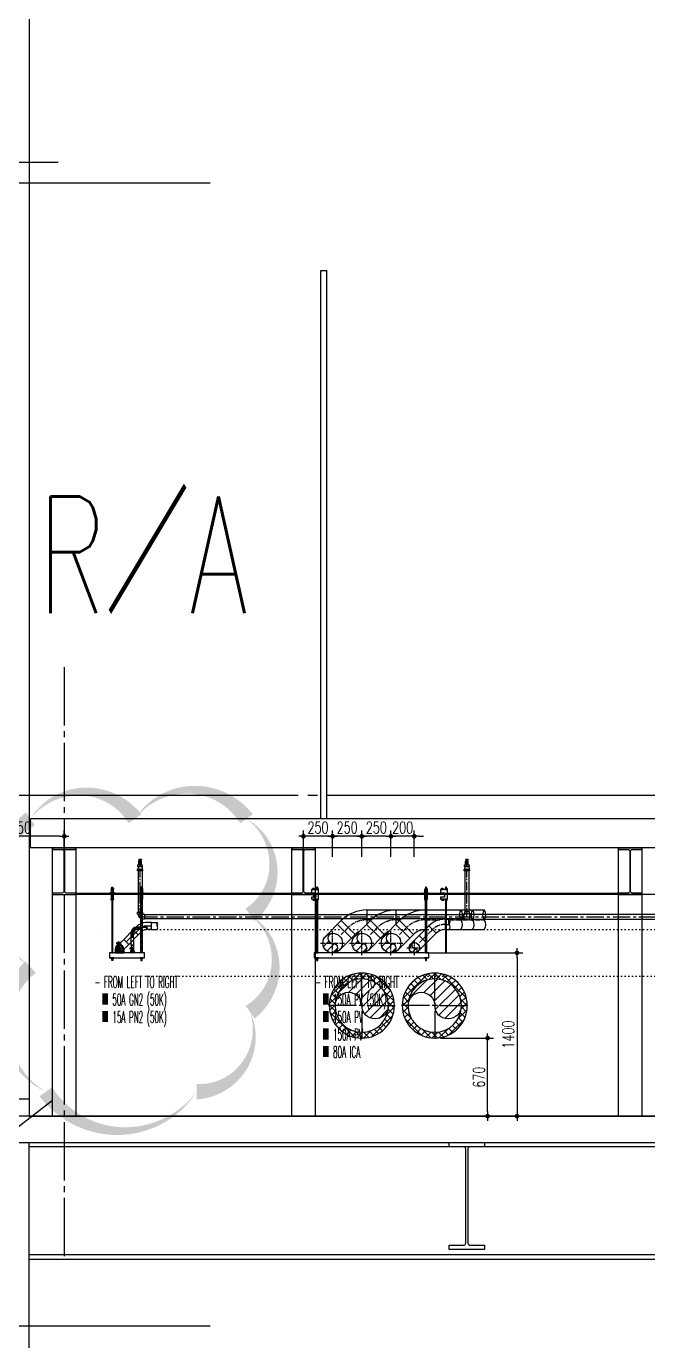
# Model space of a CAD drawing. Header units: millimetres. Extents: x -32710 to 654186, y -254124 to 420220.
# Drawn here: x 47625 to 52950, y 392025 to 403295 of the extents above; entities that cross this region are included whole.
import ezdxf
from ezdxf.enums import TextEntityAlignment as Align
from ezdxf.xclip import XClip

# ---------------------------------------------------------------- set-up
doc = ezdxf.new("R2010")
doc.units = ezdxf.units.MM
doc.header["$LTSCALE"] = 1000
for name, pattern in [('CENTER', [2, 1.25, -0.25, 0.25, -0.25]), ('CENTER2', [1.125, 0.75, -0.125, 0.125, -0.125]), ('DOT2', [3.175, 0, -3.175]), ('TPH12-SEC-@E$0$CENTERK0', [0.65, 0.5, -0.05, 0.05, -0.05]), ('TPH12-SEC-@E$0$CENTERK5', [6.916, 6.667, -0.083, 0.083, -0.083]), ('YFM1P-長$0$HIDDEN', [9.525, 6.35, -3.175])]:
    doc.linetypes.add(name, pattern=pattern)
for name, color, linetype in [('0-LEVEL LINE', 4, 'DOT2'), ('FS-EQ', 10, 'Continuous'), ('FS-LINE', 10, 'Continuous'), ('M-CWTR-12PIPE-R', 110, 'Continuous'), ('M-DIM', 1, 'Continuous'), ('M-PIPE', 3, 'Continuous'), ('M-TXT', 3, 'Continuous'), ('MPPIPE', 100, 'Continuous'), ('S-BEAM', 252, 'Continuous'), ('SM-SEC-Cm$0$SUPPORT', 2, 'Continuous'), ('SUPPORT', 2, 'Continuous'), ('TPC-PIPE', 32, 'Continuous'), ('TPC-SUPPORT', 2, 'Continuous'), ('TPC-TXT', 32, 'Continuous'), ('TPH12-SEC-@E$0$H-SIN', 252, 'TPH12-SEC-@E$0$CENTERK5'), ('TPH12-SEC-@E$0$KABE1', 252, 'Continuous'), ('TPH12-SEC-@E$0$PT', 252, 'Continuous'), ('TPH12-SEC-@E$0$SIAGE1', 252, 'Continuous'), ('TPH12-SEC-@E$0$STEEL2', 252, 'Continuous'), ('TPH12-SEC-@E$0$STEEL3', 252, 'Continuous'), ('TPH12-SEC-@E$0$TEXT2', 252, 'Continuous'), ('YFM1P-長$0$M-FOUN', 252, 'Continuous')]:
    doc.layers.add(name, color=color, linetype=linetype)
doc.layers.add('TPH12-SEC-@E$0$HOJO1', color=252, linetype='Continuous', plot=False)
doc.styles.add('aa-txt', font='simplex.shx', dxfattribs={"width": 0.7, "bigfont": 'chineset.shx'})
doc.styles.add('ROMAND', font='romand')
doc.styles.get("Standard").update_dxf_attribs({"font": 'txt.shx', "bigfont": 'chineset.shx'})
doc.styles.add('TPH12-SEC-@E$0$TEXT', font='romans.shx', dxfattribs={"width": 0.85, "bigfont": 'BIGFONT.shx'})
doc.dimstyles.new('50-DIM', dxfattribs={"dimscale": 50, "dimtxt": 2, "dimasz": 0.8, "dimexe": 1, "dimexo": 1, "dimgap": 0.5, "dimtad": 1, "dimdec": 0, "dimdsep": 46, "dimtxsty": 'aa-txt', "dimblk": 'DOT', "dimcen": 5, "dimclrd": 256, "dimclre": 256, "dimclrt": 256, "dimadec": 0, "dimazin": 0, "dimtfac": 1, "dimtdec": 0, "dimtix": 1, "dimtmove": 2, "dimatfit": 3, "dimldrblk": 'DOT', "dimfxl": 1, "dimtolj": 1, "dimtzin": 0, "dimarcsym": 0})

# ---------------------------------------------------------------- blocks, each defined once
blk = doc.blocks.new('TPH12-SEC-@E')
at = {"layer": 'TPH12-SEC-@E$0$H-SIN'}
for p, q in [((49200, 401950), (18729.6, 401950)), ((298929.6, 396700), (18729.6, 396700)), ((274800, 393950), (45200, 393950)), ((49200, 392150), (18729.6, 392150))]:
    blk.add_line(p, q, dxfattribs=at)
at = {"layer": 'TPH12-SEC-@E$0$HOJO1'}
blk.add_line((46307, 402130), (47896.7, 402130), dxfattribs=at)
at = {"layer": 'TPH12-SEC-@E$0$KABE1'}
for p, q in [((47500, 394100), (47650, 394100)), ((47650, 394100), (47650, 393950)), ((47650, 393950), (272350, 393950)), ((47000, 393725), (273000, 393725))]:
    blk.add_line(p, q, dxfattribs=at)
at = {"layer": 'TPH12-SEC-@E$0$PT'}
for p, q in [((50150, 396500), (50150, 401200)), ((50150, 401200), (50200, 401200)), ((50200, 396500), (50200, 401200))]:
    blk.add_line(p, q, dxfattribs=at)
at = {"layer": 'TPH12-SEC-@E$0$SIAGE1'}
for p, q in [((47650, 406275), (47650, 394100)), ((47650, 385100), (47650, 393725))]:
    blk.add_line(p, q, dxfattribs=at)
at = {"layer": 'TPH12-SEC-@E$0$STEEL2'}
for points in [[(48050, 396250), (47850, 396250), (47850, 396237), (47933, 396237, -0.4142136), (47946, 396224), (47946, 395876, -0.4142136), (47933, 395863), (47850, 395863), (47850, 395850), (48050, 395850), (48050, 395863), (47967, 395863, -0.4142136), (47954, 395876), (47954, 396224, -0.4142136), (47967, 396237), (48050, 396237)], [(50100, 396250), (49900, 396250), (49900, 396237), (49983, 396237, -0.4142136), (49996, 396224), (49996, 395876, -0.4142136), (49983, 395863), (49900, 395863), (49900, 395850), (50100, 395850), (50100, 395863), (50017, 395863, -0.4142136), (50004, 395876), (50004, 396224, -0.4142136), (50017, 396237), (50100, 396237)], [(52900, 396250), (52700, 396250), (52700, 396237), (52783, 396237, -0.4142136), (52796, 396224), (52796, 395876, -0.4142136), (52783, 395863), (52700, 395863), (52700, 395850), (52900, 395850), (52900, 395863), (52817, 395863, -0.4142136), (52804, 395876), (52804, 396224, -0.4142136), (52817, 396237), (52900, 396237)], [(51248.5, 393725), (51551.5, 393725), (51551.5, 393688), (51427.5, 393688, 0.4142136), (51409.5, 393670), (51409.5, 392862, 0.4142136), (51427.5, 392844), (51551.5, 392844), (51551.5, 392807), (51248.5, 392807), (51248.5, 392844), (51372.5, 392844, 0.4142136), (51390.5, 392862), (51390.5, 393670, 0.4142136), (51372.5, 393688), (51248.5, 393688)]]:
    blk.add_lwpolyline(points, format="xyb", close=True, dxfattribs=at)
at = {"layer": 'TPH12-SEC-@E$0$STEEL3', "linetype": 'TPH12-SEC-@E$0$CENTERK0'}
blk.add_line((47950, 397800), (47950, 392700), dxfattribs=at)
at = {"layer": 'TPH12-SEC-@E$0$STEEL3'}
for p, q in [((47660, 396250), (47660, 396500)), ((153400, 396500), (47660, 396500)), ((156590, 396250), (47660, 396250)), ((55600, 395850), (48050, 395850))]:
    blk.add_line(p, q, dxfattribs=at)
at = {"layer": 'TPH12-SEC-@E$0$STEEL3', "linetype": 'Continuous'}
for p, q in [((47650, 393689), (55250, 393689)), ((55250, 392761), (47650, 392761)), ((47650, 392725), (55250, 392725))]:
    blk.add_line(p, q, dxfattribs=at)
at = {"layer": 'TPH12-SEC-@E$0$STEEL3'}
for points in [[(48050, 393950), (47850, 393950), (47850, 396250), (48050, 396250)], [(50100, 393950), (49900, 393950), (49900, 396250), (50100, 396250)], [(52900, 393950), (52700, 393950), (52700, 396250), (52900, 396250)]]:
    blk.add_lwpolyline(points, close=True, dxfattribs=at)
at = {"layer": 'TPH12-SEC-@E$0$TEXT2', "style": 'TPH12-SEC-@E$0$TEXT', "width": 0.65}
blk.add_text('R／A', height=1000, dxfattribs=at).set_placement((48621.9, 398763.2), align=Align.MIDDLE_CENTER)
blk = doc.blocks.new('Nut-M10')
for p, q in [((-9, 3), (-11, 2)), ((-11, 2), (-11, 1)), ((-10, 2), (10, 2)), ((-10, 0), (10, 0)), ((-9, 9), (-9, 3)), ((6, 10), (-6, 10)), ((-4, 9), (-4, 3)), ((4, 3), (4, 9)), ((9, 9), (9, 3)), ((9, 3), (11, 2)), ((11, 2), (11, 1))]:
    blk.add_line(p, q)
for centre, radius, start, end in [((-10, 2), 0.5, 90, 180), ((-10, 1), 0.5, 180, 270), ((-6, 7), 3.33, 49.441, 130.559), ((-6, 5), 3.33, 229.441, 310.559), ((0, -2), 12.1, 69.065, 110.935), ((0, 14), 12.1, 249.065, 290.935), ((6, 7), 3.33, 49.441, 130.559), ((6, 5), 3.33, 229.441, 310.559), ((10, 2), 0.5, 0, 90), ((10, 1), 0.5, 270, 0)]:
    blk.add_arc(centre, radius, start, end)
blk = doc.blocks.new('Nut-M8')
for p, q in [((-9, 2), (9, 2)), ((-8, 2), (-9, 2)), ((-9, 1), (-9, 0)), ((-9, 0), (9, 0)), ((-8, 7), (-8, 2)), ((6, 8), (-6, 8)), ((-4, 7), (-4, 2)), ((4, 2), (4, 7)), ((8, 7), (8, 2)), ((8, 2), (9, 2)), ((9, 1), (9, 0))]:
    blk.add_line(p, q)
for centre, radius, start, end in [((-9, 1), 0.4, 90, 180), ((-9, 0), 0.4, 180, 270), ((-6, 5), 3.03, 51.7868, 128.2132), ((-6, 5), 3.03, 231.7868, 308.2132), ((0, -3), 11.2, 70.3471, 109.6529), ((0, 13), 11.2, 250.3471, 289.6529), ((6, 5), 3.03, 51.7868, 128.2132), ((6, 5), 3.03, 231.7868, 308.2132), ((9, 1), 0.4, 0, 90), ((9, 0), 0.4, 270, 0)]:
    blk.add_arc(centre, radius, start, end)
blk = doc.blocks.new('HG-S-r')
blk.add_lwpolyline([(-0.5, 0.3), (0, 0.3), (0, -3.5), (-3.5, -3.5), (-3.5, -5.3), (2.5, -5.3), (2.5, 3), (-3.5, 3), (-3.5, 0.3), (-0.5, 0.3), (-0.5, 0), (-3.5, 0), (-3.5, 0.3)])
blk.add_lwpolyline([(0.9, 5), (0.8, 4.9), (0.8, 4), (1.7, 4), (1.7, 4.9), (1.6, 5)], close=True)
at = {"xscale": 0.1, "yscale": 0.1, "zscale": 0.1}
for name, p in [('Nut-M8', (-2.1, 3)), ('Nut-M10', (1.3, 3))]:
    blk.add_blockref(name, p, dxfattribs=at)
at = {"xscale": 0.1, "yscale": 0.1, "zscale": 0.1, "rotation": 180}
for name, p in [('Nut-M8', (-1.5, -5.3)), ('Nut-M10', (1.3, -5.3))]:
    blk.add_blockref(name, p, dxfattribs=at)
blk = doc.blocks.new('DOT')
at = {"color": 0}
blk.add_line((-1, 0), (1, 0), dxfattribs=at)
at = {"color": 3, "const_width": 0.5}
blk.add_lwpolyline([(-0.25, 0, 1), (0.25, 0, 1)], format="xyb", close=True, dxfattribs=at)
blk = doc.blocks.new('*D61')
at = {"layer": 'DEFPOINTS', "color": 0, "transparency": 16777216}
for p in [(51000, 395350), (51000, 393950), (51830, 393950)]:
    blk.add_point(p, dxfattribs=at)
at = {"layer": 'M-DIM', "lineweight": -2, "transparency": 16777216}
for p, q in [((51050, 395350), (51880, 395350)), ((51830, 395310), (51830, 393990)), ((51050, 393950), (51880, 393950))]:
    blk.add_line(p, q, dxfattribs=at)
at = {"layer": 'M-DIM', "lineweight": -2, "transparency": 16777216, "xscale": 40, "yscale": 40, "zscale": 40}
for p, rotation in [((51830, 395350), 90), ((51830, 393950), 270)]:
    blk.add_blockref('DOT', p, dxfattribs=dict(at, rotation=rotation))
at = {"layer": 'M-DIM', "transparency": 16777216, "insert": (51755, 394650), "char_height": 100, "attachment_point": 5, "rotation": 90, "style": 'aa-txt'}
blk.add_mtext('\\A1;1400', dxfattribs=at)
blk = doc.blocks.new('_Dot')
at = {"color": 0, "linetype": 'ByBlock', "lineweight": -2}
blk.add_line((-0.5, 0), (-1, 0), dxfattribs=at)
at = {"color": 0, "linetype": 'ByBlock', "const_width": 0.5}
blk.add_lwpolyline([(-0.25, 0, 1), (0.25, 0, 1)], format="xyb", close=True, dxfattribs=at)
blk = doc.blocks.new('*D62')
at = {"layer": 'DEFPOINTS', "color": 0, "transparency": 16777216}
for p in [(50250, 396350), (50250, 396125), (50500, 396125)]:
    blk.add_point(p, dxfattribs=at)
at = {"layer": 'M-DIM', "lineweight": -2, "transparency": 16777216}
for p, q in [((50250, 396175), (50250, 396400)), ((50500, 396175), (50500, 396400)), ((50460, 396350), (50290, 396350))]:
    blk.add_line(p, q, dxfattribs=at)
at = {"layer": 'M-DIM', "lineweight": -2, "transparency": 16777216, "xscale": 40, "yscale": 40, "zscale": 40, "rotation": 180}
blk.add_blockref('DOT', (50250, 396350), dxfattribs=at)
at = {"layer": 'M-DIM', "lineweight": -2, "transparency": 16777216, "xscale": 40, "yscale": 40, "zscale": 40}
blk.add_blockref('DOT', (50500, 396350), dxfattribs=at)
at = {"layer": 'M-DIM', "transparency": 16777216, "insert": (50375, 396425), "char_height": 100, "attachment_point": 5, "style": 'aa-txt'}
blk.add_mtext('\\A1;250', dxfattribs=at)
blk = doc.blocks.new('*D63')
at = {"layer": 'DEFPOINTS', "color": 0, "transparency": 16777216}
for p in [(50000, 396350), (50000, 396125), (50250, 396125)]:
    blk.add_point(p, dxfattribs=at)
at = {"layer": 'M-DIM', "lineweight": -2, "transparency": 16777216}
for p, q in [((50000, 396175), (50000, 396400)), ((50250, 396175), (50250, 396400)), ((50210, 396350), (50040, 396350))]:
    blk.add_line(p, q, dxfattribs=at)
at = {"layer": 'M-DIM', "lineweight": -2, "transparency": 16777216, "xscale": 40, "yscale": 40, "zscale": 40, "rotation": 180}
blk.add_blockref('DOT', (50000, 396350), dxfattribs=at)
at = {"layer": 'M-DIM', "lineweight": -2, "transparency": 16777216, "xscale": 40, "yscale": 40, "zscale": 40}
blk.add_blockref('DOT', (50250, 396350), dxfattribs=at)
at = {"layer": 'M-DIM', "transparency": 16777216, "insert": (50125, 396425), "char_height": 100, "attachment_point": 5, "style": 'aa-txt'}
blk.add_mtext('\\A1;250', dxfattribs=at)
blk = doc.blocks.new('*D64')
at = {"layer": 'DEFPOINTS', "color": 0, "transparency": 16777216}
for p in [(50750, 396350), (50750, 396125), (50950, 396125)]:
    blk.add_point(p, dxfattribs=at)
at = {"layer": 'M-DIM', "lineweight": -2, "transparency": 16777216}
for p, q in [((50750, 396175), (50750, 396400)), ((50950, 396175), (50950, 396400)), ((50710, 396350), (50670, 396350)), ((50950, 396350), (50750, 396350)), ((50990, 396350), (51030, 396350))]:
    blk.add_line(p, q, dxfattribs=at)
at = {"layer": 'M-DIM', "lineweight": -2, "transparency": 16777216, "xscale": 40, "yscale": 40, "zscale": 40}
blk.add_blockref('DOT', (50750, 396350), dxfattribs=at)
at = {"layer": 'M-DIM', "lineweight": -2, "transparency": 16777216, "xscale": 40, "yscale": 40, "zscale": 40, "rotation": 180}
blk.add_blockref('DOT', (50950, 396350), dxfattribs=at)
at = {"layer": 'M-DIM', "transparency": 16777216, "insert": (50850, 396425), "char_height": 100, "attachment_point": 5, "style": 'aa-txt'}
blk.add_mtext('\\A1;200', dxfattribs=at)
blk = doc.blocks.new('*D65')
at = {"layer": 'DEFPOINTS', "color": 0, "transparency": 16777216}
for p in [(50500, 396350), (50500, 396125), (50750, 396125)]:
    blk.add_point(p, dxfattribs=at)
at = {"layer": 'M-DIM', "lineweight": -2, "transparency": 16777216}
for p, q in [((50500, 396175), (50500, 396400)), ((50750, 396175), (50750, 396400)), ((50710, 396350), (50540, 396350))]:
    blk.add_line(p, q, dxfattribs=at)
at = {"layer": 'M-DIM', "lineweight": -2, "transparency": 16777216, "xscale": 40, "yscale": 40, "zscale": 40, "rotation": 180}
blk.add_blockref('DOT', (50500, 396350), dxfattribs=at)
at = {"layer": 'M-DIM', "lineweight": -2, "transparency": 16777216, "xscale": 40, "yscale": 40, "zscale": 40}
blk.add_blockref('DOT', (50750, 396350), dxfattribs=at)
at = {"layer": 'M-DIM', "transparency": 16777216, "insert": (50625, 396425), "char_height": 100, "attachment_point": 5, "style": 'aa-txt'}
blk.add_mtext('\\A1;250', dxfattribs=at)
blk = doc.blocks.new('*D66')
at = {"layer": 'DEFPOINTS', "color": 0, "transparency": 16777216}
for p in [(47200, 396350), (47200, 396125), (47950, 396125)]:
    blk.add_point(p, dxfattribs=at)
at = {"layer": 'M-DIM', "lineweight": -2, "transparency": 16777216}
for p, q in [((47200, 396175), (47200, 396400)), ((47950, 396175), (47950, 396400)), ((47910, 396350), (47240, 396350))]:
    blk.add_line(p, q, dxfattribs=at)
at = {"layer": 'M-DIM', "lineweight": -2, "transparency": 16777216, "xscale": 40, "yscale": 40, "zscale": 40, "rotation": 180}
blk.add_blockref('DOT', (47200, 396350), dxfattribs=at)
at = {"layer": 'M-DIM', "lineweight": -2, "transparency": 16777216, "xscale": 40, "yscale": 40, "zscale": 40}
blk.add_blockref('DOT', (47950, 396350), dxfattribs=at)
at = {"layer": 'M-DIM', "transparency": 16777216, "insert": (47575, 396425), "char_height": 100, "attachment_point": 5, "style": 'aa-txt'}
blk.add_mtext('\\A1;750', dxfattribs=at)
blk = doc.blocks.new('hg-f')
for points in [[(-1.1, 0), (-2.2, 0), (-2.2, 0.3), (-1.1, 0.3), (-1.1, 3), (1, 3), (1, 0.3), (2.2, 0.3), (2.2, 0), (1, 0), (1, -5.3), (-1.1, -5.3)], [(-0.8, 2.7), (0.8, 2.7), (0.8, -5), (-0.8, -5)], [(-0.4, 5), (-0.5, 4.9), (-0.5, 4), (0.5, 4), (0.5, 4.9), (0.4, 5)], [(-0.5, -5), (0.5, -5), (0.5, 2.7), (-0.5, 2.7)]]:
    blk.add_lwpolyline(points, close=True)
at = {"xscale": 0.1, "yscale": 0.1, "zscale": 0.1}
blk.add_blockref('Nut-M10', (0, 3), dxfattribs=at)
at = {"xscale": 0.1, "yscale": 0.1, "zscale": 0.1, "rotation": 180}
blk.add_blockref('Nut-M10', (0, -5.3), dxfattribs=at)
blk = doc.blocks.new('SP-H-1')
at = {"layer": 'FS-EQ'}
for p, q in [((-1.9, 5.1), (1.9, 5.1)), ((-1.2, 9.7), (-1.2, 9.6)), ((-1.2, 9.7), (-1.1, 9.7)), ((-1.2, 9.6), (-1.1, 9.6)), ((-1.2, 8.3), (-0.4, 9.3)), ((-1.2, 5.5), (-1.2, 8.3)), ((-1, 6.2), (-1.2, 8.3)), ((-1.2, 5.5), (1.2, 5.5)), ((-1.1, 9.7), (-1.1, 9.6)), ((-1.1, 9.6), (-1.1, 9.6)), ((-1, 9.6), (-0.8, 9.6)), ((-1, 9.6), (-1, 9.5)), ((-1, 9.5), (-0.8, 9.5)), ((-1, 6.2), (1, 6.2)), ((-0.9, 8.1), (-0.9, 6.2)), ((-0.8, 9.7), (0.8, 9.7)), ((-0.8, 9.6), (-0.8, 9.5)), ((-0.3, 8.6), (-0.8, 7.9)), ((-0.6, 9.6), (-0.3, 9.6)), ((-0.6, 9.6), (-0.6, 9.5)), ((-0.6, 9.5), (-0.3, 9.5)), ((-0.6, 5.5), (-0.6, 6.4)), ((-0.6, 6.4), (0.6, 6.4)), ((-0.3, 9.6), (-0.3, 9.5)), ((-0.3, 8.6), (0.3, 8.6)), ((-0.3, 8.6), (0.3, 8.6)), ((-0.2, 8.2), (-0.2, 6.4)), ((-0.1, 9.6), (-0.1, 9.7)), ((-0.1, 9.6), (0.1, 9.6)), ((-0.1, 9.6), (-0.1, 9.5)), ((-0.1, 9.5), (0.1, 9.5)), ((0.1, 9.6), (0.1, 9.7)), ((0.1, 9.6), (0.1, 9.5)), ((0.3, 9.6), (0.3, 9.5)), ((0.6, 9.6), (0.3, 9.6)), ((0.6, 9.5), (0.3, 9.5)), ((0.3, 8.6), (0.8, 7.9)), ((0.3, 8.2), (0.3, 6.4)), ((1.2, 8.3), (0.4, 9.3)), ((0.6, 9.6), (0.6, 9.5)), ((0.6, 5.5), (0.6, 6.4)), ((1, 9.6), (0.8, 9.6)), ((0.8, 9.6), (0.8, 9.5)), ((1, 9.5), (0.8, 9.5)), ((0.9, 8.1), (0.9, 6.2)), ((1, 9.6), (1, 9.5)), ((1, 6.2), (1.2, 8.3)), ((1.1, 9.7), (1.1, 9.6)), ((1.2, 9.7), (1.1, 9.7)), ((1.1, 9.6), (1.1, 9.6)), ((1.2, 9.6), (1.1, 9.6)), ((1.2, 9.7), (1.2, 9.6)), ((1.2, 9.6), (1.2, 9.6)), ((1.2, 5.5), (1.2, 8.3))]:
    blk.add_line(p, q, dxfattribs=at)
for centre, radius, start, end in [((-1.1, 8.3), 0.139, 157.0298, 197.1193), ((-0.9, 8.8), 0.955, 84.0829, 107.6622), ((-0.7, 9), 0.681, 107.7143, 125.0736), ((-0.9, 9.1), 0.592, 87.634, 110.8646), ((-0.8, 9.3), 0.433, 91.8537, 123.1257), ((-1.2, 5.3), 0.303, 326.9119, 50.7686), ((-0.8, 9.4), 0.347, 78.6251, 99.8563), ((-0.5, 7.6), 0.388, 136.5249, 182.9908), ((-0.5, 9.4), 0.315, 104.4487, 153.9759), ((-0.6, 9.5), 0.226, 88.1263, 139.7268), ((-0.5, 9.5), 0.204, 100.0382, 141.9173), ((-0.6, 8.9), 0.784, 84.9677, 92.2638), ((2.3, 9.4), 2.72, 178.7323, 199.1653), ((-0.2, 9.5), 0.161, 53.7998, 110.9693), ((-0.2, 9.6), 0.123, 53.4161, 115.819), ((-0.3, 9.6), 0.0861, 105.0543, 169.5675), ((-0.1, 9.5), 0.262, 131.7568, 170.5499), ((0, 8.4), 0.184, 139.0501, 221.9684), ((0, 8.1), 0.254, 10.4828, 169.5172), ((0.2, 9.5), 0.161, 69.0307, 126.2002), ((0.2, 9.6), 0.123, 64.181, 126.5839), ((0, 8.4), 0.184, 318.6569, 40.9499), ((0.3, 9.6), 0.0861, 10.4325, 74.9457), ((0.1, 9.5), 0.262, 9.4501, 48.2432), ((-2.3, 9.4), 2.72, 340.8347, 1.2677), ((0.6, 8.9), 0.784, 87.7362, 95.0323), ((0.5, 9.5), 0.204, 38.0827, 79.9618), ((0.6, 9.5), 0.226, 40.2732, 91.8737), ((0.5, 9.4), 0.315, 26.0241, 75.5513), ((0.8, 9.3), 0.433, 56.8743, 88.1463), ((0.8, 9.4), 0.347, 80.1437, 101.3749), ((0.9, 8.8), 0.955, 72.3378, 95.9171), ((0.5, 7.6), 0.388, 357.0092, 43.4751), ((0.9, 9.1), 0.592, 69.1354, 92.366), ((0.7, 9), 0.681, 54.9264, 72.2857), ((1.3, 5.3), 0.371, 138.0713, 204.2482), ((1.1, 8.3), 0.139, 342.8807, 22.9702)]:
    blk.add_arc(centre, radius, start, end, dxfattribs=at)
at = {"layer": 'FS-LINE'}
for p, q in [((-2.2, 1.2), (-1.9, 1.5)), ((-2.2, 0), (-2.2, 1.2)), ((2.2, 0), (-2.2, 0)), ((-1.9, 3.8), (-1.9, 5.1)), ((-1.9, 5.1), (1.9, 5.1)), ((-1.9, 3.8), (-1.7, 3.6)), ((-1.7, 3.6), (-1.9, 1.5)), ((1.9, 3.8), (1.7, 3.6)), ((1.7, 3.6), (1.9, 1.5)), ((1.9, 5.1), (1.9, 3.8)), ((2.2, 1.2), (1.9, 1.5)), ((2.2, 1.2), (2.2, 0))]:
    blk.add_line(p, q, dxfattribs=at)
for points in [[(-1.9, 1.5), (1.9, 1.5)], [(1.7, 3.6), (-1.7, 3.6)]]:
    blk.add_lwpolyline(points, dxfattribs=at)
at = {"layer": 'FS-EQ', "style": 'ROMAND'}
blk.add_text('V27', height=0.35, rotation=180, dxfattribs=at).set_placement((0, 5.8), align=Align.MIDDLE)
blk = doc.blocks.new('FS-90-25A')
at = {"layer": 'FS-LINE'}
for points in [[(2.1, -1.6), (-2.2, -1.6), (-2.2, 0), (2.1, 0)], [(-2.2, -1.7), (-2.2, -6), (-3.8, -6), (-3.8, -1.7)]]:
    blk.add_lwpolyline(points, close=True, dxfattribs=at)
for radius in [0.54, 3.88]:
    blk.add_arc((-2.2, -1.6), radius, 270, 0, dxfattribs=at)
blk = doc.blocks.new('FS-Tee-32x25x25')
at = {"layer": 'FS-LINE'}
for p, q in [((-2.4, -2.1), (-2.2, -2.1)), ((-2.4, -6.3), (0, -6.3)), ((0, -6.3), (1.7, -5.9)), ((1.7, -1.6), (1.7, -2)), ((1.7, -5.9), (2.2, -5.9))]:
    blk.add_line(p, q, dxfattribs=at)
for points in [[(2.1, -1.6), (-2.2, -1.6), (-2.2, 0), (2.1, 0)], [(-2.4, -1.7), (-2.4, -6.8), (-4, -6.8), (-4, -1.7)], [(3.8, -2.1), (3.8, -6.4), (2.2, -6.4), (2.2, -2.1)]]:
    blk.add_lwpolyline(points, close=True, dxfattribs=at)
for centre, radius, start, end in [((-2.2, -1.6), 0.532, 270, 0), ((2.2, -2), 0.54, 180, 270)]:
    blk.add_arc(centre, radius, start, end, dxfattribs=at)
blk = doc.blocks.new('YFM1P-長')
at = {"layer": 'YFM1P-長$0$M-FOUN', "color": 252, "linetype": 'YFM1P-長$0$HIDDEN', "ltscale": 0.1}
for p, q in [((270450, 402885), (47650, 402885)), ((270450, 402130), (47650, 402130))]:
    blk.add_line(p, q, dxfattribs=at)
at = {"layer": 'YFM1P-長$0$M-FOUN', "color": 1}
blk.add_line((270450, 401200), (47650, 401200), dxfattribs=at)
blk = doc.blocks.new('*D123')
at = {"layer": 'DEFPOINTS', "color": 0, "transparency": 16777216}
for p in [(51125, 394620), (51578, 394620), (51078, 393950)]:
    blk.add_point(p, dxfattribs=at)
at = {"layer": 'M-DIM', "lineweight": -2, "transparency": 16777216}
for p, q in [((51175, 394620), (51628, 394620)), ((51578, 393990), (51578, 394580)), ((51128, 393950), (51628, 393950))]:
    blk.add_line(p, q, dxfattribs=at)
at = {"layer": 'M-DIM', "lineweight": -2, "transparency": 16777216, "xscale": 40, "yscale": 40, "zscale": 40}
for p, rotation in [((51578, 394620), 90), ((51578, 393950), 270)]:
    blk.add_blockref('DOT', p, dxfattribs=dict(at, rotation=rotation))
at = {"layer": 'M-DIM', "transparency": 16777216, "insert": (51503, 394285), "char_height": 100, "attachment_point": 5, "rotation": 90, "style": 'aa-txt'}
blk.add_mtext('\\A1;670', dxfattribs=at)
blk = doc.blocks.new('*U125')
h = blk.add_hatch()
h.set_pattern_fill('ANSI37', color=1, scale=33.166667, style=0)
h.set_pattern_definition([(45, (0, 0), (-2.93155, 2.93155), []), (135, (0, 0), (-2.93155, -2.93155), [])])
edge = h.paths.add_edge_path()
edge.add_arc((0, 0), 27.9, 0, 360)
edge = h.paths.add_edge_path(flags=17)
edge.add_arc((0, 0), 22.9, 0, 360)
h = blk.add_hatch()
h.set_pattern_fill('ANSI31', color=1, scale=45.72, style=0)
h.set_pattern_definition([(45, (0, 0), (-4.0411, 4.0411), [])])
h.paths.add_polyline_path([(0, 22.9, 0.414214), (-22.9, 0, 0.414214), (0, -22.9, 1), (0, 0, -1)])
at = {"color": 1}
for p, q in [((0, 16.6), (0, 28.5)), ((0, 4.6), (0, 25.1)), ((-16.6, 0), (-28.5, 0)), ((-4.6, 0), (-25.1, 0)), ((-2.3, 0), (2.3, 0)), ((0, -2.3), (0, 2.3)), ((4.6, 0), (25.1, 0)), ((0, -4.6), (0, -25.1)), ((16.6, 0), (28.5, 0)), ((0, -16.6), (0, -28.5))]:
    blk.add_line(p, q, dxfattribs=at)
for radius in [27.9, 22.9]:
    blk.add_circle((0, 0), radius)
for centre, start, end in [((0, 11.4), 90, 270), ((0, -11.4), 270, 90)]:
    blk.add_arc(centre, 11.4, start, end, dxfattribs=at)
at = {"style": 'aa-txt', "width": 0.8, "flags": 1}
blk.add_attdef('高度(cm)', (0, 0.1), '', height=0.2, dxfattribs=at)
blk = doc.blocks.new('P-Clamp-50A')
at = {"color": 1, "linetype": 'CENTER'}
for p, q in [((-40, 35), (40, 35)), ((7, 83), (-25, 83)), ((0, 0), (0, 96))]:
    blk.add_line(p, q, dxfattribs=at)
at = {"color": 0, "linetype": 'ByBlock'}
for p, q in [((-36, 35), (-36, 0)), ((-36, 0), (36, 0)), ((-35, 35), (-35, 0)), ((-28, 0), (-28, 4)), ((-25, 87), (-25, 79)), ((-14, 87), (-25, 87)), ((-14, 79), (-25, 79)), ((-13, 0), (-21, 7)), ((-14, 89), (-14, 77)), ((-8, 90), (-13, 90)), ((-8, 87), (-13, 87)), ((-8, 79), (-13, 79)), ((-13, 75), (-8, 75)), ((-7, 71), (-7, 96)), ((-6, 96), (-7, 96)), ((-7, 77), (-7, 89)), ((-6, 70), (-6, 96)), ((6, 87), (-6, 87)), ((6, 79), (-6, 79)), ((6, 70), (6, 96)), ((6, 96), (7, 96)), ((7, 71), (7, 96)), ((12, 0), (21, 7)), ((28, 0), (28, 4)), ((35, 35), (35, 0)), ((36, 35), (36, 0))]:
    blk.add_line(p, q, dxfattribs=at)
for radius in [30.2, 28.6]:
    blk.add_circle((0, 35), radius, dxfattribs=at)
for centre, radius, start, end in [((0, 35), 36.4, 101.3926, 180), ((0, 35), 35.2, 99.8002, 180), ((-24, 4), 4, 50.95, 180), ((-11, 89), 2.6, 133.818, 226.182), ((-4, 83), 9.2, 155.9322, 204.0678), ((-11, 77), 2.6, 133.818, 226.182), ((0, 50), 14.3, 90, 270), ((-8, 67), 2.51, 279.2496, 105.0462), ((-10, 89), 2.6, 313.818, 46.182), ((-16, 83), 9.2, 335.9322, 24.0678), ((-10, 77), 2.6, 313.818, 46.182), ((0, 21), 14.3, 270, 90), ((0, 35), 35.2, 0, 80.1998), ((9, 67), 2.51, 74.9538, 260.7504), ((7, 83), 7.51, 270, 90), ((0, 35), 36.4, 0, 78.6074), ((24, 4), 4, 0, 129.05)]:
    blk.add_arc(centre, radius, start, end, dxfattribs=at)
at = {"color": 2, "linetype": 'ByBlock', "width": 0.75}
blk.add_text('50A', height=15, rotation=90, dxfattribs=at).set_placement((-10, 26), align=Align.MIDDLE)
blk = doc.blocks.new('TEE SEC 50A')
at = {"color": 0}
for p, q in [((-3.9, 0), (3.9, 0)), ((-3, 8.3), (-3, 0)), ((3, 8.3), (-3, 8.3)), ((0, 3.9), (0, -3.9)), ((3, 8.3), (3, 0))]:
    blk.add_line(p, q, dxfattribs=at)
blk.add_circle((0, 0), 3.02, dxfattribs=at)
for centre, start, end in [((0, -1.5), 90, 270), ((0, 1.5), 270, 90)]:
    blk.add_arc(centre, 1.51, start, end, dxfattribs=at)
blk.add_text('Tee50A', height=0.336, dxfattribs=at).set_placement((-0.8, -0.5))
blk = doc.blocks.new('P-Clamp-15A')
at = {"color": 0, "linetype": 'ByBlock'}
for p, q in [((-10, 41), (-20, 41)), ((-20, 41), (-20, 35)), ((-10, 35), (-20, 35)), ((-16, 14), (-16, 0)), ((-14, 14), (-14, 0)), ((-6, 44), (-10, 44)), ((-10, 43), (-10, 34)), ((-10, 41), (-6, 41)), ((-10, 35), (-6, 35)), ((-10, 33), (-6, 33)), ((-8, 1), (-8, 0)), ((-5, 0), (-7, 2)), ((-6, 51), (-6, 29)), ((-4, 51), (-6, 51)), ((-4, 51), (-4, 28)), ((-4, 41), (4, 41)), ((-4, 35), (4, 35)), ((4, 51), (4, 28)), ((5, 51), (5, 29)), ((4, 51), (5, 51)), ((5, 0), (7, 2)), ((8, 1), (8, 0)), ((14, 14), (14, 0)), ((16, 14), (16, 0)), ((16, 0), (-16, 0))]:
    blk.add_line(p, q, dxfattribs=at)
at = {"color": 1, "linetype": 'ByBlock'}
for p, q in [((-20, 38), (13, 38)), ((-16, 14), (16, 14)), ((0, 51), (0, 0))]:
    blk.add_line(p, q, dxfattribs=at)
at = {"color": 0, "linetype": 'ByBlock'}
for radius in [10.8, 9.2]:
    blk.add_circle((0, 14), radius, dxfattribs=at)
for centre, radius, start, end in [((0, 14), 15.5, 110.7836, 180), ((0, 14), 14.5, 108.08, 180), ((-5, 38), 5.61, 149.0209, 210.9791), ((-9, 34), 1.7, 122.0046, 237.9954), ((-9, 43), 1.7, 122.0046, 237.9954), ((-7, 1), 1, 45, 180), ((-6, 25), 1.83, 299.9346, 119.9352), ((-7, 43), 1.7, 302.0046, 57.9954), ((-11, 38), 5.61, 329.0209, 30.9791), ((-7, 34), 1.7, 302.0046, 57.9954), ((0, 19), 4.6, 90, 270), ((0, 10), 4.6, 270, 90), ((0, 14), 14.5, 360, 71.92), ((6, 25), 1.83, 60.0648, 240.0654), ((5, 38), 5.77, 270, 90), ((0, 14), 15.5, 360, 69.2164), ((7, 1), 1, 0, 135)]:
    blk.add_arc(centre, radius, start, end, dxfattribs=at)
at = {"color": 2, "linetype": 'ByBlock', "width": 0.75}
blk.add_text('15A', height=8, rotation=90, dxfattribs=at).set_placement((-4, 14), align=Align.MIDDLE)
blk = doc.blocks.new('Elbow-15A')
at = {"color": 0}
for p, q in [((-1.085, 0), (-1.085, 3.69)), ((-1.085, 0), (1.085, 0)), ((0, 0), (0, 3.69)), ((1.085, 0), (1.085, 3.69)), ((7.5, 8.585), (3.81, 8.585)), ((7.5, 7.5), (3.81, 7.5)), ((7.5, 6.415), (3.81, 6.415)), ((7.5, 6.415), (7.5, 8.585))]:
    blk.add_line(p, q, dxfattribs=at)
for radius in [4.895, 3.81, 2.725]:
    blk.add_arc((3.81, 3.69), radius, 90, 180, dxfattribs=at)
blk = doc.blocks.new('TEE-15A-SIDE')
at = {"color": 0, "linetype": 'CENTER'}
for p, q in [((-1.4, 0), (1.4, 0)), ((0, 1.4), (0, -1.4))]:
    blk.add_line(p, q, dxfattribs=at)
at = {"color": 0}
for p, q in [((-1.1, 5.2), (1.1, 5.2)), ((-1.1, 5.2), (-1.1, 0)), ((1.1, 5.2), (1.1, 0))]:
    blk.add_line(p, q, dxfattribs=at)
blk.add_circle((0, 0), 1.08, dxfattribs=at)
for centre, start, end in [((0, -0.5), 90, 270), ((0, 0.5), 270, 90)]:
    blk.add_arc(centre, 0.542, start, end, dxfattribs=at)
blk.add_text('Tee15A', height=0.217, dxfattribs=at).set_placement((-0.5, -0.3))
blk = doc.blocks.new('ELBOW45-50A')
at = {"color": 0}
for p, q in [((3.4, 15.5), (0.1, 12.2)), ((5.5, 13.3), (2.2, 10)), ((7.7, 11.2), (3.4, 15.5)), ((-3, 0), (-3, 4.6)), ((-3, 0), (3, 0)), ((0, 0), (0, 4.6)), ((3, 0), (3, 4.6)), ((7.7, 11.2), (4.4, 7.9))]:
    blk.add_line(p, q, dxfattribs=at)
for radius in [10.6, 7.62, 4.6]:
    blk.add_arc((7.6, 4.6), radius, 135, 180, dxfattribs=at)

msp = doc.modelspace()

# ---------------------------------------------------------------- hatches: boundary and pattern name
at = {"layer": 'M-PIPE'}
h = msp.add_hatch(dxfattribs=at)
h.set_pattern_fill('ANSI31', color=1, scale=15, style=0)
h.set_pattern_definition([(45, (14406.396, 331348.196), (-33.67596, 33.67596), [])])
edge = h.paths.add_edge_path()
edge.add_arc((50950, 395394.45), 44.45, 90, 270)
edge.add_arc((50950, 395372.225), 22.225, 270, 450)
edge.add_arc((50950, 395416.675), 22.225, 90, 270, ccw=False)
at = {"layer": 'MPPIPE'}
h = msp.add_hatch(dxfattribs=at)
h.set_pattern_fill('ANSI31', color=1, scale=15, style=0)
h.set_pattern_definition([(45, (11916.25, 331353.395), (-33.67596, 33.67596), [])])
edge = h.paths.add_edge_path()
edge.add_arc((50250, 395434.1375), 84.1375, 90, 270)
edge.add_arc((50250, 395392.06875), 42.06875, 270, 450)
edge.add_arc((50250, 395476.20625), 42.06875, 90, 270, ccw=False)
h = msp.add_hatch(dxfattribs=at)
h.set_pattern_fill('ANSI31', color=1, scale=15, style=0)
h.set_pattern_definition([(45, (12166.25, 331353.395), (-33.67596, 33.67596), [])])
edge = h.paths.add_edge_path()
edge.add_arc((50500, 395434.1375), 84.1375, 90, 270)
edge.add_arc((50500, 395392.06875), 42.06875, 270, 450)
edge.add_arc((50500, 395476.20625), 42.06875, 90, 270, ccw=False)
h = msp.add_hatch(dxfattribs=at)
h.set_pattern_fill('ANSI31', color=1, scale=15, style=0)
h.set_pattern_definition([(45, (12416.25, 331353.395), (-33.67596, 33.67596), [])])
edge = h.paths.add_edge_path()
edge.add_arc((50750, 395434.1375), 84.1375, 90, 270)
edge.add_arc((50750, 395392.06875), 42.06875, 270, 450)
edge.add_arc((50750, 395476.20625), 42.06875, 90, 270, ccw=False)

# ---------------------------------------------------------------- linework, layer by layer
msp.add_line((50817.37593, 395049.225), (50816.35675, 395049.225))
at = {"color": 2}
msp.add_line((47850, 394085.67307), (21496.7237, 373614.82716), dxfattribs=at)
msp.add_lwpolyline([(47660, 396500, 0, 133.33333, -0.52056705), (48556.81692, 396500, 0, 133.33333, -0.52056705), (49511.92419, 396500, 0, 133.33333, -0.52056705), (49543.76048, 395676.728, 0, 133.33333, -0.52056705), (49543.76048, 394841.59916, 0, 133.33333, -0.52056705), (49085.13088, 394159.101, 0, 133.33333, -0.52056705), (47791.79714, 394159.101, 0, 133.33333, -0.52056705), (47660, 395228.71585, 0, 133.33333, -0.52056705)], format="xyseb", close=True, dxfattribs=at)
at = {"layer": '0-LEVEL LINE', "ltscale": 0.01}
for p, q in [((48647.39713, 395550), (133023.57085, 395550)), ((48647.39713, 395150), (132813.57085, 395150))]:
    msp.add_line(p, q, dxfattribs=at)
at = {"layer": 'FS-LINE', "color": 1, "linetype": 'CENTER2', "ltscale": 0.1}
for p, q in [((48600, 395660.1625), (48600, 396150)), ((51400, 395660.1625), (51400, 396150))]:
    msp.add_line(p, q, dxfattribs=at)
at = {"layer": 'FS-LINE'}
for p, q in [((48583.2995, 396053), (48583.2995, 395698.2625)), ((48616.7005, 396053), (48616.7005, 395698.2625)), ((51383.2995, 396053), (51383.2995, 395702.5625)), ((51416.7005, 396053), (51416.7005, 395702.5625)), ((51361.9, 395676.863), (48638.1, 395676.863)), ((51361.9, 395643.462), (48638.1, 395643.462)), ((51440.1, 395681.2445), (54159.9, 395681.2445)), ((51440.1, 395639.0805), (54159.9, 395639.0805))]:
    msp.add_line(p, q, dxfattribs=at)
at = {"layer": 'FS-LINE', "color": 1, "linetype": 'CENTER2', "ltscale": 0.2}
msp.add_line((48600, 395660.1625), (71884, 395660.1625), dxfattribs=at)
at = {"layer": 'M-PIPE'}
for p, q in [((50918.5691, 395425.8809), (51073.93218, 395581.24397)), ((50981.4309, 395363.0191), (51136.79397, 395518.38218)), ((51055.51801, 395437.10622), (50992.65622, 395499.96801))]:
    msp.add_line(p, q, dxfattribs=at)
at = {"layer": 'M-PIPE', "color": 1, "linetype": 'CENTER2', "ltscale": 0.05}
for p, q in [((51213.12615, 395594.45), (51250, 395594.45)), ((50995.57303, 395440.02303), (51105.36307, 395549.81307)), ((50885.55, 395394.45), (51014.45, 395394.45)), ((50950, 395458.9), (50950, 395330))]:
    msp.add_line(p, q, dxfattribs=at)
at = {"layer": 'M-PIPE'}
msp.add_lwpolyline([(50950, 395438.9, 1), (50950, 395394.45, -1), (50950, 395350, -1)], format="xyb", close=True, dxfattribs=at)
msp.add_circle((50950, 395394.45), 44.45, dxfattribs=at)
at = {"layer": 'MPPIPE'}
for p, q in [((50544.68922, 395718.275), (51550, 395718.275)), ((50544.68922, 395597.81511), (50544.68922, 395718.275)), ((50794.68922, 395597.81511), (50794.68922, 395718.275)), ((51044.68922, 395552.00101), (51044.68922, 395718.275)), ((50190.5058, 395493.6317), (50323.55041, 395626.67631)), ((50410.52208, 395475.67118), (50291.53368, 395594.65958)), ((50442.53881, 395507.68791), (50323.55041, 395626.67631)), ((50440.5058, 395493.6317), (50573.55041, 395626.67631)), ((50660.52208, 395475.67118), (50541.53368, 395594.65958)), ((50692.53881, 395507.68791), (50573.55041, 395626.67631)), ((50690.5058, 395493.6317), (50823.55041, 395626.67631)), ((50910.52208, 395475.67118), (50791.53368, 395594.65958)), ((50942.53881, 395507.68791), (50823.55041, 395626.67631)), ((51136.79397, 395518.38218), (51073.93218, 395581.24397)), ((51213.12615, 395638.9), (51250, 395638.9)), ((51213.12615, 395638.9), (51213.12615, 395550)), ((48267.10864, 395550), (48267.48282, 395550)), ((50309.4942, 395374.6433), (50442.53881, 395507.68791)), ((50559.4942, 395374.6433), (50692.53881, 395507.68791)), ((50809.4942, 395374.6433), (50942.53881, 395507.68791)), ((51105.17615, 395550), (51105.55032, 395550)), ((51213.12615, 395550), (51250, 395550)), ((51250, 395550), (51550, 395550))]:
    msp.add_line(p, q, dxfattribs=at)
at = {"layer": 'MPPIPE', "color": 1, "linetype": 'CENTER2', "ltscale": 0.05}
for p, q in [((50544.68922, 395634.1375), (50581.2723, 395634.1375)), ((50794.68922, 395634.1375), (50831.2723, 395634.1375)), ((51044.68922, 395634.1375), (51170.08762, 395634.1375)), ((51253.09725, 395634.1375), (51550, 395634.1375)), ((50250, 395330), (50250, 395538.275)), ((50383.04461, 395567.18211), (50323.63633, 395507.77383)), ((50500, 395330), (50500, 395538.275)), ((50633.04461, 395567.18211), (50573.63633, 395507.77383)), ((50750, 395330), (50750, 395538.275)), ((50883.04461, 395567.18211), (50823.63633, 395507.77383)), ((50145.8625, 395434.1375), (50354.1375, 395434.1375)), ((50395.8625, 395434.1375), (50604.1375, 395434.1375)), ((50645.8625, 395434.1375), (50854.1375, 395434.1375))]:
    msp.add_line(p, q, dxfattribs=at)
at = {"layer": 'MPPIPE'}
for points in [[(50250, 395350, -1), (50250, 395518.275, 1), (50250, 395434.1375, -1)], [(50500, 395350, -1), (50500, 395518.275, 1), (50500, 395434.1375, -1)], [(50750, 395350, -1), (50750, 395518.275, 1), (50750, 395434.1375, -1)]]:
    msp.add_lwpolyline(points, format="xyb", close=True, dxfattribs=at)
for centre in [(50250, 395434.1375), (50500, 395434.1375), (50750, 395434.1375)]:
    msp.add_circle(centre, 84.1375, dxfattribs=at)
for centre, radius, start, end in [((50544.68922, 395405.5375), 312.7375, 90, 135), ((50794.68922, 395405.5375), 312.7375, 90, 135), ((51044.68922, 395405.5375), 312.7375, 90, 135), ((51404.82506, 395676.20625), 69.10548, 142.5, 217.5), ((51295.17494, 395676.20625), 69.10548, 322.5, 37.5), ((51504.82506, 395676.20625), 69.10548, 142.5, 217.5), ((51395.17494, 395676.20625), 69.10548, 322.5, 37.5), ((51604.82506, 395676.20625), 69.10548, 142.5, 217.5), ((51495.17494, 395676.20625), 69.10548, 322.5, 37.5), ((51213.12615, 395442.05), 196.85, 90, 135), ((51278.96418, 395616.675), 36.50855, 142.5, 217.5), ((51221.03582, 395616.675), 36.50855, 322.5, 37.5), ((51221.03582, 395572.225), 36.50855, 322.500000002, 37.499999998), ((51295.17494, 395592.06875), 69.10548, 322.500000002, 37.499999998), ((51395.17494, 395592.06875), 69.10548, 322.500000002, 37.499999998), ((51495.17494, 395592.06875), 69.10548, 322.500000002, 37.499999998), ((50544.68922, 395405.5375), 144.4625, 115.245498875, 135), ((50794.68922, 395405.5375), 144.4625, 115.245498875, 135), ((51044.68922, 395405.5375), 144.4625, 90.799228999, 135), ((51213.12615, 395442.05), 107.95, 90, 135)]:
    msp.add_arc(centre, radius, start, end, dxfattribs=at)
at = {"layer": 'MPPIPE', "color": 1, "linetype": 'CENTER2', "ltscale": 0.05}
for centre, radius in [((50544.68922, 395405.5375), 228.6), ((50794.68922, 395405.5375), 228.6), ((51044.68922, 395405.5375), 228.6), ((51213.12615, 395442.05), 152.4)]:
    msp.add_arc(centre, radius, 90, 135, dxfattribs=at)
at = {"layer": 'S-BEAM'}
for p, q in [((48050, 395863), (49900, 395863)), ((50100, 395863), (52700, 395863))]:
    msp.add_line(p, q, dxfattribs=at)
at = {"layer": 'SM-SEC-Cm$0$SUPPORT'}
for points in [[(50112.7375, 395350), (50122.2625, 395350), (50122.2625, 395800), (50112.7375, 395800)], [(51045.2375, 395800), (51054.7625, 395800), (51054.7625, 395350), (51045.2375, 395350)], [(51217.12993, 395350), (51226.65493, 395350), (51226.65493, 395800), (51217.12993, 395800)]]:
    msp.add_lwpolyline(points, close=True, dxfattribs=at)
at = {"layer": 'SUPPORT', "linetype": 'CENTER2', "ltscale": 0.05}
for p, q in [((50117.5, 395350), (50117.5, 395800)), ((51050, 395800), (51050, 395350)), ((51221.89243, 395350), (51221.89243, 395800))]:
    msp.add_line(p, q, dxfattribs=at)
at = {"layer": 'SUPPORT'}
for p, q in [((50113.5, 395306.725), (50113.5, 395298.725)), ((50121.5, 395298.725), (50121.5, 395306.725)), ((51046, 395306.725), (51046, 395298.725)), ((51054, 395298.725), (51054, 395306.725))]:
    msp.add_line(p, q, dxfattribs=at)
for points in [[(50086.53025, 395850), (50085.53025, 395849), (50085.53025, 395828), (50093.46975, 395828), (50093.46975, 395849), (50092.46975, 395850)], [(51075, 395350), (50092.5, 395350), (50092.5, 395308.725), (51075, 395308.725)], [(50129.5, 395308.725), (50129.5, 395306.725), (50105.5, 395306.725), (50105.5, 395308.725)], [(50125.5, 395298.725), (50125.5, 395306.725), (50109.5, 395306.725), (50109.5, 395298.725)], [(50112.7375, 395298.725), (50112.7375, 395283.725), (50122.2625, 395283.725), (50122.2625, 395298.725)], [(51062, 395308.725), (51062, 395306.725), (51038, 395306.725), (51038, 395308.725)], [(51058, 395298.725), (51058, 395306.725), (51042, 395306.725), (51042, 395298.725)], [(51045.2375, 395298.725), (51045.2375, 395283.725), (51054.7625, 395283.725), (51054.7625, 395298.725)]]:
    msp.add_lwpolyline(points, close=True, dxfattribs=at)
at = {"layer": 'TPC-PIPE'}
for p, q in [((48696.3825, 395610.5), (48746.3825, 395610.5)), ((48608.3825, 395571.7), (48658.3825, 395571.7)), ((48696.3825, 395550), (48745.67436, 395550))]:
    msp.add_line(p, q, dxfattribs=at)
for points in [[(48460.68238, 395465.32984), (48541.83819, 395546.48565)], [(48482.07236, 395443.93986), (48563.22817, 395525.09567)], [(48584.61815, 395503.70569), (48503.46234, 395422.54988)]]:
    msp.add_lwpolyline(points, dxfattribs=at)
msp.add_lwpolyline([(48522.5325, 395485.85), (48544.2325, 395485.85), (48544.2325, 395416.35), (48522.5325, 395416.35)], close=True, dxfattribs=at)
for centre, radius, start, end in [((48766.40974, 395595.13256), 25.24379, 142.5, 217.5), ((48725.64711, 395565.36744), 25.24379, 322.500000002, 37.499999998), ((48726.35525, 395595.13256), 25.24379, 322.5, 37.5), ((48665.56582, 395566.18804), 9.05438, 142.5, 217.5), ((48650.94518, 395555.51196), 9.05438, 322.5, 37.5), ((48651.19917, 395566.18804), 9.05438, 322.5, 37.5)]:
    msp.add_arc(centre, radius, start, end, dxfattribs=at)
at = {"layer": 'TPC-SUPPORT', "linetype": 'CENTER2', "ltscale": 0.05}
for p, q in [((48361.9325, 395800), (48361.9325, 395350)), ((48611.9325, 395800), (48611.9325, 395350))]:
    msp.add_line(p, q, dxfattribs=at)
at = {"layer": 'TPC-SUPPORT'}
for p, q in [((48357.9325, 395298.725), (48357.9325, 395306.725)), ((48365.9325, 395306.725), (48365.9325, 395298.725)), ((48607.9325, 395306.725), (48607.9325, 395298.725)), ((48615.9325, 395298.725), (48615.9325, 395306.725))]:
    msp.add_line(p, q, dxfattribs=at)
for points in [[(48366.695, 395800), (48357.17, 395800), (48357.17, 395350), (48366.695, 395350)], [(48607.17, 395800), (48616.695, 395800), (48616.695, 395350), (48607.17, 395350)], [(48636.9325, 395350), (48336.9325, 395350), (48336.9325, 395308.725), (48636.9325, 395308.725)], [(48349.9325, 395308.725), (48349.9325, 395306.725), (48373.9325, 395306.725), (48373.9325, 395308.725)], [(48353.9325, 395298.725), (48353.9325, 395306.725), (48369.9325, 395306.725), (48369.9325, 395298.725)], [(48366.695, 395298.725), (48366.695, 395283.725), (48357.17, 395283.725), (48357.17, 395298.725)], [(48623.9325, 395308.725), (48623.9325, 395306.725), (48599.9325, 395306.725), (48599.9325, 395308.725)], [(48619.9325, 395298.725), (48619.9325, 395306.725), (48603.9325, 395306.725), (48603.9325, 395298.725)], [(48607.17, 395298.725), (48607.17, 395283.725), (48616.695, 395283.725), (48616.695, 395298.725)]]:
    msp.add_lwpolyline(points, close=True, dxfattribs=at)

# ---------------------------------------------------------------- block references
msp.add_blockref('TPH12-SEC-@E', (0, 0))
ref = msp.add_blockref('YFM1P-長', (0, 0))
XClip(ref).set_block_clipping_path([(188201.2783815574, 355635.7797075855), (305020.60558715, 413217.0386999981)])
at = {"layer": 'FS-LINE', "yscale": 10, "zscale": 10}
for name, p, xscale in [('SP-H-1', (48600, 396053), 10), ('SP-H-1', (51400, 396053), 10), ('FS-Tee-32x25x25', (51400, 395702.5625), -10)]:
    msp.add_blockref(name, p, dxfattribs=dict(at, xscale=xscale))
at = {"layer": 'FS-LINE', "xscale": 10, "yscale": 10, "zscale": 10, "rotation": 270}
msp.add_blockref('FS-90-25A', (48638.1, 395660.1625), dxfattribs=at)
at = {"layer": 'M-CWTR-12PIPE-R', "xscale": -10, "yscale": 10, "zscale": 10, "rotation": 90}
for p in [(50500, 394898.25865), (51125, 394898.25865)]:
    msp.add_blockref('*U125', p, dxfattribs=at)
at = {"layer": 'SUPPORT', "xscale": 10, "yscale": 10, "zscale": 10}
for name, p in [('HG-S-r', (50105, 395863)), ('hg-f', (51050, 395863)), ('HG-S-r', (51209.39243, 395863))]:
    msp.add_blockref(name, p, dxfattribs=at)
at = {"layer": 'TPC-PIPE', "xscale": 10, "yscale": 10, "zscale": 10, "rotation": 315}
for name, p in [('ELBOW45-50A', (48563.22817, 395525.09567)), ('TEE SEC 50A', (48423.3825, 395385.25))]:
    msp.add_blockref(name, p, dxfattribs=at)
at = {"layer": 'TPC-PIPE', "xscale": 10, "yscale": 10, "zscale": 10}
for name, p in [('Elbow-15A', (48533.3825, 395485.85)), ('TEE-15A-SIDE', (48533.3825, 395364.35))]:
    msp.add_blockref(name, p, dxfattribs=at)
at = {"layer": 'TPC-PIPE'}
for name, p in [('P-Clamp-50A', (48423.3825, 395350)), ('P-Clamp-15A', (48533.3825, 395350))]:
    msp.add_blockref(name, p, dxfattribs=at)
at = {"layer": 'TPC-SUPPORT', "yscale": 10, "zscale": 10}
for p, xscale in [((48361.9325, 395863), -10), ((48611.9325, 395863), 10)]:
    msp.add_blockref('hg-f', p, dxfattribs=dict(at, xscale=xscale))

# ---------------------------------------------------------------- texts
at = {"layer": 'M-TXT', "style": 'aa-txt', "width": 0.45}
for s, p in [('- FROM LEFT TO RIGHT', (50100, 395100)), ('  ■ 150A PV (50K)', (50100, 394950)), ('  ■ 150A PV', (50100, 394800)), ('  ■ 150A PV', (50100, 394650)), ('  ■ 80A ICA', (50100, 394500))]:
    msp.add_text(s, height=100, dxfattribs=at).set_placement(p, align=Align.MIDDLE_LEFT)
at = {"layer": 'TPC-TXT', "style": 'aa-txt', "width": 0.45}
for s, p in [('- FROM LEFT TO RIGHT', (48209.37374, 395100)), ('  ■ 50A GN2 (50K)', (48209.37374, 394950)), ('  ■ 15A PN2 (50K)', (48209.37374, 394800))]:
    msp.add_text(s, height=100, dxfattribs=at).set_placement(p, align=Align.MIDDLE_LEFT)

# ---------------------------------------------------------------- dimensions: what is measured, and where the dimension line sits
at = {"layer": 'M-DIM'}
for base, p1, p2, picture, middle in [((47200, 396350), (47950, 396125), (47200, 396125), '*D66', (47575, 396425)), ((50000, 396350), (50250, 396125), (50000, 396125), '*D63', (50125, 396425)), ((50250, 396350), (50500, 396125), (50250, 396125), '*D62', (50375, 396425)), ((50500, 396350), (50750, 396125), (50500, 396125), '*D65', (50625, 396425)), ((50750, 396350), (50950, 396125), (50750, 396125), '*D64', (50850, 396425))]:
    dim = msp.add_linear_dim(base=base, p1=p1, p2=p2, dimstyle='50-DIM', dxfattribs=at)
    dim.commit()
    dim.dimension.update_dxf_attribs({"geometry": picture, "text_midpoint": middle})
for base, p1, p2, picture, middle in [((51830.49374, 393950), (51000, 395350), (51000, 393950), '*D61', (51755.49374, 394650)), ((51577.72238, 394619.65865), (51078.24586, 393950), (51125, 394619.65865), '*D123', (51502.72238, 394284.82932))]:
    dim = msp.add_linear_dim(base=base, p1=p1, p2=p2, angle=90, dimstyle='50-DIM', dxfattribs=at)
    dim.commit()
    dim.dimension.update_dxf_attribs({"geometry": picture, "text_midpoint": middle})

doc.saveas('drawing.dxf')
